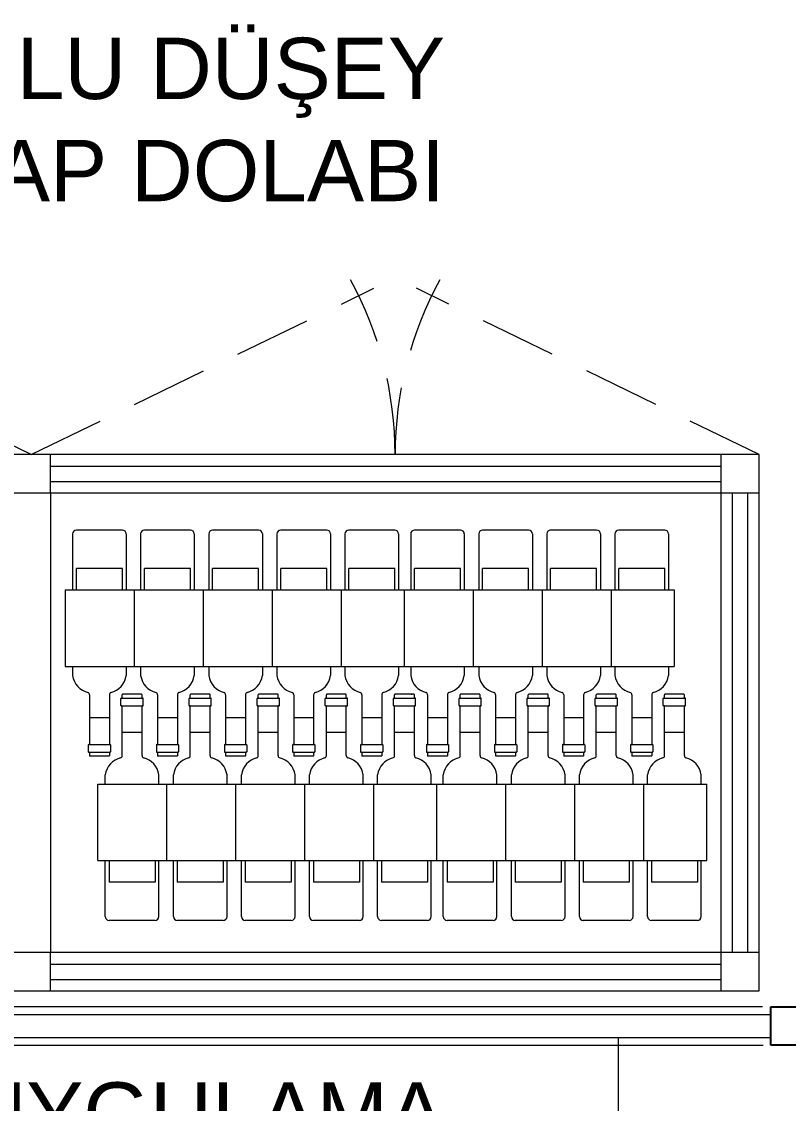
# Model space of a CAD drawing. Header units: millimetres. Extents: x 863 to 22635, y -482 to 12118.
# Drawn here: x 16198.7 to 16298.8, y 3172 to 3313.2 of the extents above; entities that cross this region are included whole.
import ezdxf

# ---------------------------------------------------------------- set-up
doc = ezdxf.new("R2010")
doc.units = ezdxf.units.MM
doc.linetypes.add('DASHED', pattern=[0.75, 0.5, -0.25])
doc.layers.add('ALUMINIUM_0G', color=145, linetype='Continuous')
for name, color, linetype, lineweight in [('İNCE', 252, 'Continuous', 15), ('tefris', 62, 'Continuous', 20), ('yazi', 150, 'Continuous', 18)]:
    doc.layers.add(name, color=color, linetype=linetype, lineweight=lineweight)
doc.styles.get("Standard").update_dxf_attribs({"font": 'arial.ttf'})

msp = doc.modelspace()

# ---------------------------------------------------------------- linework, layer by layer
at = {"color": 251, "linetype": 'Continuous', "lineweight": 9, "ltscale": 1.5}
for p, q in [((16202.5, 3251.72), (16202.5, 3191.72)), ((16205.4, 3246.37), (16205.4, 3239.08)), ((16211.9, 3246.87), (16205.9, 3246.87)), ((16212.4, 3246.37), (16212.4, 3239.08)), ((16214.28, 3246.37), (16214.28, 3239.08)), ((16220.78, 3246.87), (16214.78, 3246.87)), ((16221.28, 3246.37), (16221.28, 3239.08)), ((16223.17, 3246.37), (16223.17, 3239.08)), ((16229.67, 3246.87), (16223.67, 3246.87)), ((16230.17, 3246.37), (16230.17, 3239.08)), ((16232.06, 3246.37), (16232.06, 3239.08)), ((16238.56, 3246.87), (16232.56, 3246.87)), ((16239.06, 3246.37), (16239.06, 3239.08)), ((16240.94, 3246.37), (16240.94, 3239.08)), ((16247.44, 3246.87), (16241.44, 3246.87)), ((16247.94, 3246.37), (16247.94, 3239.08)), ((16249.52, 3246.37), (16249.52, 3239.08)), ((16256.02, 3246.87), (16250.02, 3246.87)), ((16256.52, 3246.37), (16256.52, 3239.08)), ((16258.41, 3246.37), (16258.41, 3239.08)), ((16264.91, 3246.87), (16258.91, 3246.87)), ((16265.41, 3246.37), (16265.41, 3239.08)), ((16267.29, 3246.37), (16267.29, 3239.08)), ((16273.79, 3246.87), (16267.79, 3246.87)), ((16274.29, 3246.37), (16274.29, 3239.08)), ((16276.18, 3246.37), (16276.18, 3239.08)), ((16282.68, 3246.87), (16276.68, 3246.87)), ((16283.18, 3246.37), (16283.18, 3239.08)), ((16211.9, 3241.87), (16205.9, 3241.87)), ((16205.9, 3239.08), (16205.9, 3241.87)), ((16211.9, 3239.08), (16211.9, 3241.87)), ((16220.78, 3241.87), (16214.78, 3241.87)), ((16214.78, 3239.08), (16214.78, 3241.87)), ((16220.78, 3239.08), (16220.78, 3241.87)), ((16229.67, 3241.87), (16223.67, 3241.87)), ((16223.67, 3239.08), (16223.67, 3241.87)), ((16229.67, 3239.08), (16229.67, 3241.87)), ((16238.56, 3241.87), (16232.56, 3241.87)), ((16232.56, 3239.08), (16232.56, 3241.87)), ((16238.56, 3239.08), (16238.56, 3241.87)), ((16247.44, 3241.87), (16241.44, 3241.87)), ((16241.44, 3239.08), (16241.44, 3241.87)), ((16247.44, 3239.08), (16247.44, 3241.87)), ((16256.02, 3241.87), (16250.02, 3241.87)), ((16250.02, 3239.08), (16250.02, 3241.87)), ((16256.02, 3239.08), (16256.02, 3241.87)), ((16264.91, 3241.87), (16258.91, 3241.87)), ((16258.91, 3239.08), (16258.91, 3241.87)), ((16264.91, 3239.08), (16264.91, 3241.87)), ((16273.79, 3241.87), (16267.79, 3241.87)), ((16267.79, 3239.08), (16267.79, 3241.87)), ((16273.79, 3239.08), (16273.79, 3241.87)), ((16282.68, 3241.87), (16276.68, 3241.87)), ((16276.68, 3239.08), (16276.68, 3241.87)), ((16282.68, 3239.08), (16282.68, 3241.87)), ((16204.44, 3239.08), (16204.44, 3229.08)), ((16204.44, 3239.08), (16283.91, 3239.08)), ((16213.44, 3239.08), (16213.44, 3229.08)), ((16222.44, 3239.08), (16222.44, 3229.08)), ((16231.44, 3239.08), (16231.44, 3229.08)), ((16240.44, 3239.08), (16240.44, 3229.08)), ((16248.68, 3239.08), (16248.68, 3229.08)), ((16257.68, 3239.08), (16257.68, 3229.08)), ((16266.68, 3239.08), (16266.68, 3229.08)), ((16275.68, 3239.08), (16275.68, 3229.08)), ((16283.91, 3239.08), (16283.91, 3229.08)), ((16204.44, 3229.08), (16283.91, 3229.08)), ((16205.4, 3229.08), (16205.4, 3227.87)), ((16212.4, 3229.08), (16212.4, 3227.87)), ((16214.28, 3229.08), (16214.28, 3227.87)), ((16221.28, 3229.08), (16221.28, 3227.87)), ((16223.17, 3229.08), (16223.17, 3227.87)), ((16230.17, 3229.08), (16230.17, 3227.87)), ((16232.06, 3229.08), (16232.06, 3227.87)), ((16239.06, 3229.08), (16239.06, 3227.87)), ((16240.94, 3229.08), (16240.94, 3227.87)), ((16247.94, 3229.08), (16247.94, 3227.87)), ((16249.52, 3229.08), (16249.52, 3227.87)), ((16256.52, 3229.08), (16256.52, 3227.87)), ((16258.41, 3229.08), (16258.41, 3227.87)), ((16265.41, 3229.08), (16265.41, 3227.87)), ((16267.29, 3229.08), (16267.29, 3227.87)), ((16274.29, 3229.08), (16274.29, 3227.87)), ((16276.18, 3229.08), (16276.18, 3227.87)), ((16283.18, 3229.08), (16283.18, 3227.87)), ((16207.6, 3225.37), (16207.6, 3218.92)), ((16210.2, 3225.37), (16210.2, 3218.92)), ((16211.71, 3223.98), (16211.71, 3224.88)), ((16211.81, 3224.93), (16211.76, 3224.93)), ((16211.76, 3224.93), (16214.56, 3224.93)), ((16211.86, 3224.98), (16211.86, 3225.38)), ((16214.41, 3225.43), (16211.91, 3225.43)), ((16214.46, 3224.98), (16214.46, 3225.38)), ((16214.56, 3224.93), (16214.51, 3224.93)), ((16214.61, 3223.98), (16214.61, 3224.88)), ((16216.48, 3225.37), (16216.48, 3218.92)), ((16219.08, 3225.37), (16219.08, 3218.92)), ((16220.6, 3223.98), (16220.6, 3224.88)), ((16220.7, 3224.93), (16220.65, 3224.93)), ((16220.65, 3224.93), (16223.45, 3224.93)), ((16220.75, 3224.98), (16220.75, 3225.38)), ((16223.3, 3225.43), (16220.8, 3225.43)), ((16223.35, 3224.98), (16223.35, 3225.38)), ((16223.45, 3224.93), (16223.4, 3224.93)), ((16223.5, 3223.98), (16223.5, 3224.88)), ((16225.37, 3225.37), (16225.37, 3218.92)), ((16227.97, 3225.37), (16227.97, 3218.92)), ((16229.48, 3223.98), (16229.48, 3224.88)), ((16229.58, 3224.93), (16229.53, 3224.93)), ((16229.53, 3224.93), (16232.33, 3224.93)), ((16229.63, 3224.98), (16229.63, 3225.38)), ((16232.18, 3225.43), (16229.68, 3225.43)), ((16232.23, 3224.98), (16232.23, 3225.38)), ((16232.33, 3224.93), (16232.28, 3224.93)), ((16232.38, 3223.98), (16232.38, 3224.88)), ((16234.26, 3225.37), (16234.26, 3218.92)), ((16236.86, 3225.37), (16236.86, 3218.92)), ((16238.37, 3223.98), (16238.37, 3224.88)), ((16238.47, 3224.93), (16238.42, 3224.93)), ((16238.42, 3224.93), (16241.22, 3224.93)), ((16238.52, 3224.98), (16238.52, 3225.38)), ((16241.07, 3225.43), (16238.57, 3225.43)), ((16241.12, 3224.98), (16241.12, 3225.38)), ((16241.22, 3224.93), (16241.17, 3224.93)), ((16241.27, 3223.98), (16241.27, 3224.88)), ((16243.14, 3225.37), (16243.14, 3218.92)), ((16245.74, 3225.37), (16245.74, 3218.92)), ((16247.26, 3223.98), (16247.26, 3224.88)), ((16247.36, 3224.93), (16247.31, 3224.93)), ((16247.31, 3224.93), (16250.11, 3224.93)), ((16247.41, 3224.98), (16247.41, 3225.38)), ((16249.96, 3225.43), (16247.46, 3225.43)), ((16250.01, 3224.98), (16250.01, 3225.38)), ((16250.11, 3224.93), (16250.06, 3224.93)), ((16250.16, 3223.98), (16250.16, 3224.88)), ((16251.72, 3225.37), (16251.72, 3218.92)), ((16254.32, 3225.37), (16254.32, 3218.92)), ((16255.83, 3223.98), (16255.83, 3224.88)), ((16255.93, 3224.93), (16255.88, 3224.93)), ((16255.88, 3224.93), (16258.68, 3224.93)), ((16255.98, 3224.98), (16255.98, 3225.38)), ((16258.53, 3225.43), (16256.03, 3225.43)), ((16258.58, 3224.98), (16258.58, 3225.38)), ((16258.68, 3224.93), (16258.63, 3224.93)), ((16258.73, 3223.98), (16258.73, 3224.88)), ((16260.61, 3225.37), (16260.61, 3218.92)), ((16263.21, 3225.37), (16263.21, 3218.92)), ((16264.72, 3223.98), (16264.72, 3224.88)), ((16264.82, 3224.93), (16264.77, 3224.93)), ((16264.77, 3224.93), (16267.57, 3224.93)), ((16264.87, 3224.98), (16264.87, 3225.38)), ((16267.42, 3225.43), (16264.92, 3225.43)), ((16267.47, 3224.98), (16267.47, 3225.38)), ((16267.57, 3224.93), (16267.52, 3224.93)), ((16267.62, 3223.98), (16267.62, 3224.88)), ((16269.49, 3225.37), (16269.49, 3218.92)), ((16272.09, 3225.37), (16272.09, 3218.92)), ((16273.6, 3223.98), (16273.6, 3224.88)), ((16273.7, 3224.93), (16273.65, 3224.93)), ((16273.65, 3224.93), (16276.45, 3224.93)), ((16273.75, 3224.98), (16273.75, 3225.38)), ((16276.3, 3225.43), (16273.8, 3225.43)), ((16276.35, 3224.98), (16276.35, 3225.38)), ((16276.45, 3224.93), (16276.4, 3224.93)), ((16276.5, 3223.98), (16276.5, 3224.88)), ((16278.38, 3225.37), (16278.38, 3218.92)), ((16280.98, 3225.37), (16280.98, 3218.92)), ((16282.49, 3223.98), (16282.49, 3224.88)), ((16282.59, 3224.93), (16282.54, 3224.93)), ((16282.54, 3224.93), (16285.34, 3224.93)), ((16282.64, 3224.98), (16282.64, 3225.38)), ((16285.19, 3225.43), (16282.69, 3225.43)), ((16285.24, 3224.98), (16285.24, 3225.38)), ((16285.34, 3224.93), (16285.29, 3224.93)), ((16285.39, 3223.98), (16285.39, 3224.88)), ((16211.81, 3223.93), (16211.76, 3223.93)), ((16211.76, 3223.93), (16214.51, 3223.93)), ((16211.86, 3217.43), (16211.86, 3223.88)), ((16214.46, 3217.43), (16214.46, 3223.88)), ((16214.56, 3223.93), (16214.51, 3223.93)), ((16220.7, 3223.93), (16220.65, 3223.93)), ((16220.65, 3223.93), (16223.4, 3223.93)), ((16220.75, 3217.43), (16220.75, 3223.88)), ((16223.35, 3217.43), (16223.35, 3223.88)), ((16223.45, 3223.93), (16223.4, 3223.93)), ((16229.58, 3223.93), (16229.53, 3223.93)), ((16229.53, 3223.93), (16232.28, 3223.93)), ((16229.63, 3217.43), (16229.63, 3223.88)), ((16232.23, 3217.43), (16232.23, 3223.88)), ((16232.33, 3223.93), (16232.28, 3223.93)), ((16238.47, 3223.93), (16238.42, 3223.93)), ((16238.42, 3223.93), (16241.17, 3223.93)), ((16238.52, 3217.43), (16238.52, 3223.88)), ((16241.12, 3217.43), (16241.12, 3223.88)), ((16241.22, 3223.93), (16241.17, 3223.93)), ((16247.36, 3223.93), (16247.31, 3223.93)), ((16247.31, 3223.93), (16250.06, 3223.93)), ((16247.41, 3217.43), (16247.41, 3223.88)), ((16250.01, 3217.43), (16250.01, 3223.88)), ((16250.11, 3223.93), (16250.06, 3223.93)), ((16255.93, 3223.93), (16255.88, 3223.93)), ((16255.88, 3223.93), (16258.63, 3223.93)), ((16255.98, 3217.43), (16255.98, 3223.88)), ((16258.58, 3217.43), (16258.58, 3223.88)), ((16258.68, 3223.93), (16258.63, 3223.93)), ((16264.82, 3223.93), (16264.77, 3223.93)), ((16264.77, 3223.93), (16267.52, 3223.93)), ((16264.87, 3217.43), (16264.87, 3223.88)), ((16267.47, 3217.43), (16267.47, 3223.88)), ((16267.57, 3223.93), (16267.52, 3223.93)), ((16273.7, 3223.93), (16273.65, 3223.93)), ((16273.65, 3223.93), (16276.4, 3223.93)), ((16273.75, 3217.43), (16273.75, 3223.88)), ((16276.35, 3217.43), (16276.35, 3223.88)), ((16276.45, 3223.93), (16276.4, 3223.93)), ((16282.59, 3223.93), (16282.54, 3223.93)), ((16282.54, 3223.93), (16285.29, 3223.93)), ((16282.64, 3217.43), (16282.64, 3223.88)), ((16285.24, 3217.43), (16285.24, 3223.88)), ((16285.34, 3223.93), (16285.29, 3223.93)), ((16210.2, 3222.37), (16207.6, 3222.37)), ((16219.08, 3222.37), (16216.48, 3222.37)), ((16227.97, 3222.37), (16225.37, 3222.37)), ((16236.86, 3222.37), (16234.26, 3222.37)), ((16245.74, 3222.37), (16243.14, 3222.37)), ((16254.32, 3222.37), (16251.72, 3222.37)), ((16263.21, 3222.37), (16260.61, 3222.37)), ((16272.09, 3222.37), (16269.49, 3222.37)), ((16280.98, 3222.37), (16278.38, 3222.37)), ((16214.46, 3220.43), (16211.86, 3220.43)), ((16223.35, 3220.43), (16220.75, 3220.43)), ((16232.23, 3220.43), (16229.63, 3220.43)), ((16241.12, 3220.43), (16238.52, 3220.43)), ((16250.01, 3220.43), (16247.41, 3220.43)), ((16258.58, 3220.43), (16255.98, 3220.43)), ((16267.47, 3220.43), (16264.87, 3220.43)), ((16276.35, 3220.43), (16273.75, 3220.43)), ((16285.24, 3220.43), (16282.64, 3220.43)), ((16207.45, 3218.82), (16207.45, 3217.92)), ((16207.55, 3218.87), (16207.5, 3218.87)), ((16207.5, 3218.87), (16210.25, 3218.87)), ((16210.3, 3218.87), (16210.25, 3218.87)), ((16210.35, 3218.82), (16210.35, 3217.92)), ((16216.33, 3218.82), (16216.33, 3217.92)), ((16216.43, 3218.87), (16216.38, 3218.87)), ((16216.38, 3218.87), (16219.13, 3218.87)), ((16219.18, 3218.87), (16219.13, 3218.87)), ((16219.23, 3218.82), (16219.23, 3217.92)), ((16225.22, 3218.82), (16225.22, 3217.92)), ((16225.32, 3218.87), (16225.27, 3218.87)), ((16225.27, 3218.87), (16228.02, 3218.87)), ((16228.07, 3218.87), (16228.02, 3218.87)), ((16228.12, 3218.82), (16228.12, 3217.92)), ((16234.11, 3218.82), (16234.11, 3217.92)), ((16234.21, 3218.87), (16234.16, 3218.87)), ((16234.16, 3218.87), (16236.91, 3218.87)), ((16236.96, 3218.87), (16236.91, 3218.87)), ((16237.01, 3218.82), (16237.01, 3217.92)), ((16242.99, 3218.82), (16242.99, 3217.92)), ((16243.09, 3218.87), (16243.04, 3218.87)), ((16243.04, 3218.87), (16245.79, 3218.87)), ((16245.84, 3218.87), (16245.79, 3218.87)), ((16245.89, 3218.82), (16245.89, 3217.92)), ((16251.57, 3218.82), (16251.57, 3217.92)), ((16251.67, 3218.87), (16251.62, 3218.87)), ((16251.62, 3218.87), (16254.37, 3218.87)), ((16254.42, 3218.87), (16254.37, 3218.87)), ((16254.47, 3218.82), (16254.47, 3217.92)), ((16260.46, 3218.82), (16260.46, 3217.92)), ((16260.56, 3218.87), (16260.51, 3218.87)), ((16260.51, 3218.87), (16263.26, 3218.87)), ((16263.31, 3218.87), (16263.26, 3218.87)), ((16263.36, 3218.82), (16263.36, 3217.92)), ((16269.34, 3218.82), (16269.34, 3217.92)), ((16269.44, 3218.87), (16269.39, 3218.87)), ((16269.39, 3218.87), (16272.14, 3218.87)), ((16272.19, 3218.87), (16272.14, 3218.87)), ((16272.24, 3218.82), (16272.24, 3217.92)), ((16278.23, 3218.82), (16278.23, 3217.92)), ((16278.33, 3218.87), (16278.28, 3218.87)), ((16278.28, 3218.87), (16281.03, 3218.87)), ((16281.08, 3218.87), (16281.03, 3218.87)), ((16281.13, 3218.82), (16281.13, 3217.92)), ((16207.55, 3217.87), (16207.5, 3217.87)), ((16207.5, 3217.87), (16210.3, 3217.87)), ((16207.6, 3217.82), (16207.6, 3217.42)), ((16210.15, 3217.37), (16207.65, 3217.37)), ((16210.2, 3217.82), (16210.2, 3217.42)), ((16210.3, 3217.87), (16210.25, 3217.87)), ((16216.43, 3217.87), (16216.38, 3217.87)), ((16216.38, 3217.87), (16219.18, 3217.87)), ((16216.48, 3217.82), (16216.48, 3217.42)), ((16219.03, 3217.37), (16216.53, 3217.37)), ((16219.08, 3217.82), (16219.08, 3217.42)), ((16219.18, 3217.87), (16219.13, 3217.87)), ((16225.32, 3217.87), (16225.27, 3217.87)), ((16225.27, 3217.87), (16228.07, 3217.87)), ((16225.37, 3217.82), (16225.37, 3217.42)), ((16227.92, 3217.37), (16225.42, 3217.37)), ((16227.97, 3217.82), (16227.97, 3217.42)), ((16228.07, 3217.87), (16228.02, 3217.87)), ((16234.21, 3217.87), (16234.16, 3217.87)), ((16234.16, 3217.87), (16236.96, 3217.87)), ((16234.26, 3217.82), (16234.26, 3217.42)), ((16236.81, 3217.37), (16234.31, 3217.37)), ((16236.86, 3217.82), (16236.86, 3217.42)), ((16236.96, 3217.87), (16236.91, 3217.87)), ((16243.09, 3217.87), (16243.04, 3217.87)), ((16243.04, 3217.87), (16245.84, 3217.87)), ((16243.14, 3217.82), (16243.14, 3217.42)), ((16245.69, 3217.37), (16243.19, 3217.37)), ((16245.74, 3217.82), (16245.74, 3217.42)), ((16245.84, 3217.87), (16245.79, 3217.87)), ((16251.67, 3217.87), (16251.62, 3217.87)), ((16251.62, 3217.87), (16254.42, 3217.87)), ((16251.72, 3217.82), (16251.72, 3217.42)), ((16254.27, 3217.37), (16251.77, 3217.37)), ((16254.32, 3217.82), (16254.32, 3217.42)), ((16254.42, 3217.87), (16254.37, 3217.87)), ((16260.56, 3217.87), (16260.51, 3217.87)), ((16260.51, 3217.87), (16263.31, 3217.87)), ((16260.61, 3217.82), (16260.61, 3217.42)), ((16263.16, 3217.37), (16260.66, 3217.37)), ((16263.21, 3217.82), (16263.21, 3217.42)), ((16263.31, 3217.87), (16263.26, 3217.87)), ((16269.44, 3217.87), (16269.39, 3217.87)), ((16269.39, 3217.87), (16272.19, 3217.87)), ((16269.49, 3217.82), (16269.49, 3217.42)), ((16272.04, 3217.37), (16269.54, 3217.37)), ((16272.09, 3217.82), (16272.09, 3217.42)), ((16272.19, 3217.87), (16272.14, 3217.87)), ((16278.33, 3217.87), (16278.28, 3217.87)), ((16278.28, 3217.87), (16281.08, 3217.87)), ((16278.38, 3217.82), (16278.38, 3217.42)), ((16280.93, 3217.37), (16278.43, 3217.37)), ((16280.98, 3217.82), (16280.98, 3217.42)), ((16281.08, 3217.87), (16281.03, 3217.87)), ((16209.66, 3213.72), (16209.66, 3214.93)), ((16216.66, 3213.72), (16216.66, 3214.93)), ((16218.55, 3213.72), (16218.55, 3214.93)), ((16225.55, 3213.72), (16225.55, 3214.93)), ((16227.43, 3213.72), (16227.43, 3214.93)), ((16234.43, 3213.72), (16234.43, 3214.93)), ((16236.32, 3213.72), (16236.32, 3214.93)), ((16243.32, 3213.72), (16243.32, 3214.93)), ((16245.21, 3213.72), (16245.21, 3214.93)), ((16252.21, 3213.72), (16252.21, 3214.93)), ((16253.78, 3213.72), (16253.78, 3214.93)), ((16260.78, 3213.72), (16260.78, 3214.93)), ((16262.67, 3213.72), (16262.67, 3214.93)), ((16269.67, 3213.72), (16269.67, 3214.93)), ((16271.55, 3213.72), (16271.55, 3214.93)), ((16278.55, 3213.72), (16278.55, 3214.93)), ((16280.44, 3213.72), (16280.44, 3214.93)), ((16287.44, 3213.72), (16287.44, 3214.93)), ((16208.7, 3203.72), (16208.7, 3213.72)), ((16208.7, 3213.72), (16288.17, 3213.72)), ((16217.7, 3203.72), (16217.7, 3213.72)), ((16226.7, 3203.72), (16226.7, 3213.72)), ((16235.7, 3203.72), (16235.7, 3213.72)), ((16244.7, 3203.72), (16244.7, 3213.72)), ((16252.94, 3203.72), (16252.94, 3213.72)), ((16261.94, 3203.72), (16261.94, 3213.72)), ((16270.94, 3203.72), (16270.94, 3213.72)), ((16279.94, 3203.72), (16279.94, 3213.72)), ((16288.17, 3203.72), (16288.17, 3213.72)), ((16208.7, 3203.72), (16288.17, 3203.72)), ((16209.66, 3196.43), (16209.66, 3203.72)), ((16210.16, 3203.72), (16210.16, 3200.93)), ((16216.16, 3203.72), (16216.16, 3200.93)), ((16216.66, 3196.43), (16216.66, 3203.72)), ((16218.55, 3196.43), (16218.55, 3203.72)), ((16219.05, 3203.72), (16219.05, 3200.93)), ((16225.05, 3203.72), (16225.05, 3200.93)), ((16225.55, 3196.43), (16225.55, 3203.72)), ((16227.43, 3196.43), (16227.43, 3203.72)), ((16227.93, 3203.72), (16227.93, 3200.93)), ((16233.93, 3203.72), (16233.93, 3200.93)), ((16234.43, 3196.43), (16234.43, 3203.72)), ((16236.32, 3196.43), (16236.32, 3203.72)), ((16236.82, 3203.72), (16236.82, 3200.93)), ((16242.82, 3203.72), (16242.82, 3200.93)), ((16243.32, 3196.43), (16243.32, 3203.72)), ((16245.21, 3196.43), (16245.21, 3203.72)), ((16245.71, 3203.72), (16245.71, 3200.93)), ((16251.71, 3203.72), (16251.71, 3200.93)), ((16252.21, 3196.43), (16252.21, 3203.72)), ((16253.78, 3196.43), (16253.78, 3203.72)), ((16254.28, 3203.72), (16254.28, 3200.93)), ((16260.28, 3203.72), (16260.28, 3200.93)), ((16260.78, 3196.43), (16260.78, 3203.72)), ((16262.67, 3196.43), (16262.67, 3203.72)), ((16263.17, 3203.72), (16263.17, 3200.93)), ((16269.17, 3203.72), (16269.17, 3200.93)), ((16269.67, 3196.43), (16269.67, 3203.72)), ((16271.55, 3196.43), (16271.55, 3203.72)), ((16272.05, 3203.72), (16272.05, 3200.93)), ((16278.05, 3203.72), (16278.05, 3200.93)), ((16278.55, 3196.43), (16278.55, 3203.72)), ((16280.44, 3196.43), (16280.44, 3203.72)), ((16280.94, 3203.72), (16280.94, 3200.93)), ((16286.94, 3203.72), (16286.94, 3200.93)), ((16287.44, 3196.43), (16287.44, 3203.72)), ((16216.16, 3200.93), (16210.16, 3200.93)), ((16225.05, 3200.93), (16219.05, 3200.93)), ((16233.93, 3200.93), (16227.93, 3200.93)), ((16242.82, 3200.93), (16236.82, 3200.93)), ((16251.71, 3200.93), (16245.71, 3200.93)), ((16260.28, 3200.93), (16254.28, 3200.93)), ((16269.17, 3200.93), (16263.17, 3200.93)), ((16278.05, 3200.93), (16272.05, 3200.93)), ((16286.94, 3200.93), (16280.94, 3200.93)), ((16216.16, 3195.93), (16210.16, 3195.93)), ((16225.05, 3195.93), (16219.05, 3195.93)), ((16233.93, 3195.93), (16227.93, 3195.93)), ((16242.82, 3195.93), (16236.82, 3195.93)), ((16251.71, 3195.93), (16245.71, 3195.93)), ((16260.28, 3195.93), (16254.28, 3195.93)), ((16269.17, 3195.93), (16263.17, 3195.93)), ((16278.05, 3195.93), (16272.05, 3195.93)), ((16286.94, 3195.93), (16280.94, 3195.93))]:
    msp.add_line(p, q, dxfattribs=at)
for points in [[(16295, 3256.72), (16105, 3256.72), (16105, 3186.72), (16295, 3186.72)], [(16110, 3251.72), (16289.99, 3251.72), (16289.99, 3191.72), (16110, 3191.72)]]:
    msp.add_lwpolyline(points, close=True, dxfattribs=at)
at = {"color": 251, "linetype": 'Continuous', "lineweight": 20, "ltscale": 10}
for points in [[(16295.44, 3184.66), (16103.69, 3184.66)], [(16103.62, 3179.66), (16295.51, 3179.66)]]:
    msp.add_lwpolyline(points, dxfattribs=at)
at = {"color": 251, "linetype": 'Continuous', "lineweight": 9, "ltscale": 1.5}
for centre, radius, start, end in [((16205.9, 3246.37), 0.5, 90, 180), ((16211.9, 3246.37), 0.5, 0, 90), ((16214.78, 3246.37), 0.5, 90, 180), ((16220.78, 3246.37), 0.5, 0, 90), ((16223.67, 3246.37), 0.5, 90, 180), ((16229.67, 3246.37), 0.5, 0, 90), ((16232.56, 3246.37), 0.5, 90, 180), ((16238.56, 3246.37), 0.5, 0, 90), ((16241.44, 3246.37), 0.5, 90, 180), ((16247.44, 3246.37), 0.5, 0, 90), ((16250.02, 3246.37), 0.5, 90, 180), ((16256.02, 3246.37), 0.5, 0, 90), ((16258.91, 3246.37), 0.5, 90, 180), ((16264.91, 3246.37), 0.5, 0, 90), ((16267.79, 3246.37), 0.5, 90, 180), ((16273.79, 3246.37), 0.5, 0, 90), ((16276.68, 3246.37), 0.5, 90, 180), ((16282.68, 3246.37), 0.5, 0, 90), ((16208.03, 3228.27), 2.66, 188.5947, 256.5282), ((16209.77, 3228.27), 2.66, 283.4718, 351.4053), ((16216.91, 3228.27), 2.66, 188.5947, 256.5282), ((16218.65, 3228.27), 2.66, 283.4718, 351.4053), ((16225.8, 3228.27), 2.66, 188.5947, 256.5282), ((16227.54, 3228.27), 2.66, 283.4718, 351.4053), ((16234.69, 3228.27), 2.66, 188.5947, 256.5282), ((16236.43, 3228.27), 2.66, 283.4718, 351.4053), ((16243.57, 3228.27), 2.66, 188.5947, 256.5282), ((16245.32, 3228.27), 2.66, 283.4718, 351.4053), ((16252.15, 3228.27), 2.66, 188.5947, 256.5282), ((16253.89, 3228.27), 2.66, 283.4718, 351.4053), ((16261.03, 3228.27), 2.66, 188.5947, 256.5282), ((16262.78, 3228.27), 2.66, 283.4718, 351.4053), ((16269.92, 3228.27), 2.66, 188.5947, 256.5282), ((16271.66, 3228.27), 2.66, 283.4718, 351.4053), ((16278.81, 3228.27), 2.66, 188.5947, 256.5282), ((16280.55, 3228.27), 2.66, 283.4718, 351.4053), ((16207.25, 3225.37), 0.35, 0, 62.8288), ((16210.55, 3225.37), 0.35, 117.1712, 180), ((16211.76, 3224.88), 0.05, 90, 180), ((16211.81, 3224.98), 0.05, 270, 0), ((16211.91, 3225.38), 0.05, 90, 180), ((16214.41, 3225.38), 0.05, 0, 90), ((16214.51, 3224.98), 0.05, 180, 270), ((16214.56, 3224.88), 0.05, 0, 90), ((16216.13, 3225.37), 0.35, 0, 62.8288), ((16219.43, 3225.37), 0.35, 117.1712, 180), ((16220.65, 3224.88), 0.05, 90, 180), ((16220.7, 3224.98), 0.05, 270, 0), ((16220.8, 3225.38), 0.05, 90, 180), ((16223.3, 3225.38), 0.05, 0, 90), ((16223.4, 3224.98), 0.05, 180, 270), ((16223.45, 3224.88), 0.05, 0, 90), ((16225.02, 3225.37), 0.35, 0, 62.8288), ((16228.32, 3225.37), 0.35, 117.1712, 180), ((16229.53, 3224.88), 0.05, 90, 180), ((16229.58, 3224.98), 0.05, 270, 0), ((16229.68, 3225.38), 0.05, 90, 180), ((16232.18, 3225.38), 0.05, 0, 90), ((16232.28, 3224.98), 0.05, 180, 270), ((16232.33, 3224.88), 0.05, 0, 90), ((16233.91, 3225.37), 0.35, 0, 62.8288), ((16237.21, 3225.37), 0.35, 117.1712, 180), ((16238.42, 3224.88), 0.05, 90, 180), ((16238.47, 3224.98), 0.05, 270, 0), ((16238.57, 3225.38), 0.05, 90, 180), ((16241.07, 3225.38), 0.05, 0, 90), ((16241.17, 3224.98), 0.05, 180, 270), ((16241.22, 3224.88), 0.05, 0, 90), ((16242.79, 3225.37), 0.35, 0, 62.8288), ((16246.09, 3225.37), 0.35, 117.1712, 180), ((16247.31, 3224.88), 0.05, 90, 180), ((16247.36, 3224.98), 0.05, 270, 0), ((16247.46, 3225.38), 0.05, 90, 180), ((16249.64, 3225.38), 0.05, 0, 90), ((16249.96, 3225.38), 0.05, 0, 90), ((16250.06, 3224.98), 0.05, 180, 270), ((16250.11, 3224.88), 0.05, 0, 90), ((16251.37, 3225.37), 0.35, 0, 62.8288), ((16254.67, 3225.37), 0.35, 117.1712, 180), ((16255.88, 3224.88), 0.05, 90, 180), ((16255.93, 3224.98), 0.05, 270, 0), ((16256.03, 3225.38), 0.05, 90, 180), ((16258.53, 3225.38), 0.05, 0, 90), ((16258.63, 3224.98), 0.05, 180, 270), ((16258.68, 3224.88), 0.05, 0, 90), ((16260.26, 3225.37), 0.35, 0, 62.8288), ((16263.56, 3225.37), 0.35, 117.1712, 180), ((16264.77, 3224.88), 0.05, 90, 180), ((16264.82, 3224.98), 0.05, 270, 0), ((16264.92, 3225.38), 0.05, 90, 180), ((16267.42, 3225.38), 0.05, 0, 90), ((16267.52, 3224.98), 0.05, 180, 270), ((16267.57, 3224.88), 0.05, 0, 90), ((16269.14, 3225.37), 0.35, 0, 62.8288), ((16272.44, 3225.37), 0.35, 117.1712, 180), ((16273.65, 3224.88), 0.05, 90, 180), ((16273.7, 3224.98), 0.05, 270, 0), ((16273.8, 3225.38), 0.05, 90, 180), ((16276.3, 3225.38), 0.05, 0, 90), ((16276.4, 3224.98), 0.05, 180, 270), ((16276.45, 3224.88), 0.05, 0, 90), ((16278.03, 3225.37), 0.35, 0, 62.8288), ((16281.33, 3225.37), 0.35, 117.1712, 180), ((16282.54, 3224.88), 0.05, 90, 180), ((16282.59, 3224.98), 0.05, 270, 0), ((16282.69, 3225.38), 0.05, 90, 180), ((16285.19, 3225.38), 0.05, 0, 90), ((16285.29, 3224.98), 0.05, 180, 270), ((16285.34, 3224.88), 0.05, 0, 90), ((16211.76, 3223.98), 0.05, 180, 270), ((16211.81, 3223.88), 0.05, 0, 90), ((16214.51, 3223.88), 0.05, 90, 180), ((16214.56, 3223.98), 0.05, 270, 0), ((16220.65, 3223.98), 0.05, 180, 270), ((16220.7, 3223.88), 0.05, 0, 90), ((16223.4, 3223.88), 0.05, 90, 180), ((16223.45, 3223.98), 0.05, 270, 0), ((16229.53, 3223.98), 0.05, 180, 270), ((16229.58, 3223.88), 0.05, 0, 90), ((16232.28, 3223.88), 0.05, 90, 180), ((16232.33, 3223.98), 0.05, 270, 0), ((16238.42, 3223.98), 0.05, 180, 270), ((16238.47, 3223.88), 0.05, 0, 90), ((16241.17, 3223.88), 0.05, 90, 180), ((16241.22, 3223.98), 0.05, 270, 0), ((16247.31, 3223.98), 0.05, 180, 270), ((16247.36, 3223.88), 0.05, 0, 90), ((16250.06, 3223.88), 0.05, 90, 180), ((16250.11, 3223.98), 0.05, 270, 0), ((16255.88, 3223.98), 0.05, 180, 270), ((16255.93, 3223.88), 0.05, 0, 90), ((16258.63, 3223.88), 0.05, 90, 180), ((16258.68, 3223.98), 0.05, 270, 0), ((16264.77, 3223.98), 0.05, 180, 270), ((16264.82, 3223.88), 0.05, 0, 90), ((16267.52, 3223.88), 0.05, 90, 180), ((16267.57, 3223.98), 0.05, 270, 0), ((16273.65, 3223.98), 0.05, 180, 270), ((16273.7, 3223.88), 0.05, 0, 90), ((16276.4, 3223.88), 0.05, 90, 180), ((16276.45, 3223.98), 0.05, 270, 0), ((16282.54, 3223.98), 0.05, 180, 270), ((16282.59, 3223.88), 0.05, 0, 90), ((16285.29, 3223.88), 0.05, 90, 180), ((16285.34, 3223.98), 0.05, 270, 0), ((16207.5, 3218.82), 0.05, 90, 180), ((16207.55, 3218.92), 0.05, 270, 0), ((16210.25, 3218.92), 0.05, 180, 270), ((16210.3, 3218.82), 0.05, 0, 90), ((16216.38, 3218.82), 0.05, 90, 180), ((16216.43, 3218.92), 0.05, 270, 0), ((16219.13, 3218.92), 0.05, 180, 270), ((16219.18, 3218.82), 0.05, 0, 90), ((16225.27, 3218.82), 0.05, 90, 180), ((16225.32, 3218.92), 0.05, 270, 0), ((16228.02, 3218.92), 0.05, 180, 270), ((16228.07, 3218.82), 0.05, 0, 90), ((16234.16, 3218.82), 0.05, 90, 180), ((16234.21, 3218.92), 0.05, 270, 0), ((16236.91, 3218.92), 0.05, 180, 270), ((16236.96, 3218.82), 0.05, 0, 90), ((16243.04, 3218.82), 0.05, 90, 180), ((16243.09, 3218.92), 0.05, 270, 0), ((16245.79, 3218.92), 0.05, 180, 270), ((16245.84, 3218.82), 0.05, 0, 90), ((16251.62, 3218.82), 0.05, 90, 180), ((16251.67, 3218.92), 0.05, 270, 0), ((16254.37, 3218.92), 0.05, 180, 270), ((16254.42, 3218.82), 0.05, 0, 90), ((16260.51, 3218.82), 0.05, 90, 180), ((16260.56, 3218.92), 0.05, 270, 0), ((16263.26, 3218.92), 0.05, 180, 270), ((16263.31, 3218.82), 0.05, 0, 90), ((16269.39, 3218.82), 0.05, 90, 180), ((16269.44, 3218.92), 0.05, 270, 0), ((16272.14, 3218.92), 0.05, 180, 270), ((16272.19, 3218.82), 0.05, 0, 90), ((16278.28, 3218.82), 0.05, 90, 180), ((16278.33, 3218.92), 0.05, 270, 0), ((16281.03, 3218.92), 0.05, 180, 270), ((16281.08, 3218.82), 0.05, 0, 90), ((16207.5, 3217.92), 0.05, 180, 270), ((16207.55, 3217.82), 0.05, 0, 90), ((16207.65, 3217.42), 0.05, 180, 270), ((16210.15, 3217.42), 0.05, 270, 0), ((16210.25, 3217.82), 0.05, 90, 180), ((16210.3, 3217.92), 0.05, 270, 0), ((16211.51, 3217.43), 0.35, 297.1712, 0), ((16214.81, 3217.43), 0.35, 180, 242.8288), ((16216.38, 3217.92), 0.05, 180, 270), ((16216.43, 3217.82), 0.05, 0, 90), ((16216.53, 3217.42), 0.05, 180, 270), ((16219.03, 3217.42), 0.05, 270, 0), ((16219.13, 3217.82), 0.05, 90, 180), ((16219.18, 3217.92), 0.05, 270, 0), ((16220.4, 3217.43), 0.35, 297.1712, 0), ((16223.7, 3217.43), 0.35, 180, 242.8288), ((16225.27, 3217.92), 0.05, 180, 270), ((16225.32, 3217.82), 0.05, 0, 90), ((16225.42, 3217.42), 0.05, 180, 270), ((16227.92, 3217.42), 0.05, 270, 0), ((16228.02, 3217.82), 0.05, 90, 180), ((16228.07, 3217.92), 0.05, 270, 0), ((16229.28, 3217.43), 0.35, 297.1712, 0), ((16232.58, 3217.43), 0.35, 180, 242.8288), ((16234.16, 3217.92), 0.05, 180, 270), ((16234.21, 3217.82), 0.05, 0, 90), ((16234.31, 3217.42), 0.05, 180, 270), ((16236.81, 3217.42), 0.05, 270, 0), ((16236.91, 3217.82), 0.05, 90, 180), ((16236.96, 3217.92), 0.05, 270, 0), ((16238.17, 3217.43), 0.35, 297.1712, 0), ((16241.47, 3217.43), 0.35, 180, 242.8288), ((16243.04, 3217.92), 0.05, 180, 270), ((16243.09, 3217.82), 0.05, 0, 90), ((16243.19, 3217.42), 0.05, 180, 270), ((16245.69, 3217.42), 0.05, 270, 0), ((16245.79, 3217.82), 0.05, 90, 180), ((16245.84, 3217.92), 0.05, 270, 0), ((16247.06, 3217.43), 0.35, 297.1712, 0), ((16250.36, 3217.43), 0.35, 180, 242.8288), ((16251.62, 3217.92), 0.05, 180, 270), ((16251.67, 3217.82), 0.05, 0, 90), ((16251.77, 3217.42), 0.05, 180, 270), ((16254.27, 3217.42), 0.05, 270, 0), ((16254.37, 3217.82), 0.05, 90, 180), ((16254.42, 3217.92), 0.05, 270, 0), ((16255.63, 3217.43), 0.35, 297.1712, 0), ((16258.93, 3217.43), 0.35, 180, 242.8288), ((16260.51, 3217.92), 0.05, 180, 270), ((16260.56, 3217.82), 0.05, 0, 90), ((16260.66, 3217.42), 0.05, 180, 270), ((16263.16, 3217.42), 0.05, 270, 0), ((16263.26, 3217.82), 0.05, 90, 180), ((16263.31, 3217.92), 0.05, 270, 0), ((16264.52, 3217.43), 0.35, 297.1712, 0), ((16267.82, 3217.43), 0.35, 180, 242.8288), ((16269.39, 3217.92), 0.05, 180, 270), ((16269.44, 3217.82), 0.05, 0, 90), ((16269.54, 3217.42), 0.05, 180, 270), ((16272.04, 3217.42), 0.05, 270, 0), ((16272.14, 3217.82), 0.05, 90, 180), ((16272.19, 3217.92), 0.05, 270, 0), ((16273.4, 3217.43), 0.35, 297.1712, 0), ((16276.7, 3217.43), 0.35, 180, 242.8288), ((16278.28, 3217.92), 0.05, 180, 270), ((16278.33, 3217.82), 0.05, 0, 90), ((16278.43, 3217.42), 0.05, 180, 270), ((16280.93, 3217.42), 0.05, 270, 0), ((16281.03, 3217.82), 0.05, 90, 180), ((16281.08, 3217.92), 0.05, 270, 0), ((16282.29, 3217.43), 0.35, 297.1712, 0), ((16285.59, 3217.43), 0.35, 180, 242.8288), ((16212.29, 3214.54), 2.66, 103.4718, 171.4053), ((16214.03, 3214.54), 2.66, 8.5947, 76.5282), ((16221.18, 3214.54), 2.66, 103.4718, 171.4053), ((16222.92, 3214.54), 2.66, 8.5947, 76.5282), ((16230.06, 3214.54), 2.66, 103.4718, 171.4053), ((16231.8, 3214.54), 2.66, 8.5947, 76.5282), ((16238.95, 3214.54), 2.66, 103.4718, 171.4053), ((16240.69, 3214.54), 2.66, 8.5947, 76.5282), ((16247.84, 3214.54), 2.66, 103.4718, 171.4053), ((16249.58, 3214.54), 2.66, 8.5947, 76.5282), ((16256.41, 3214.54), 2.66, 103.4718, 171.4053), ((16258.15, 3214.54), 2.66, 8.5947, 76.5282), ((16265.3, 3214.54), 2.66, 103.4718, 171.4053), ((16267.04, 3214.54), 2.66, 8.5947, 76.5282), ((16274.18, 3214.54), 2.66, 103.4718, 171.4053), ((16275.93, 3214.54), 2.66, 8.5947, 76.5282), ((16283.07, 3214.54), 2.66, 103.4718, 171.4053), ((16284.81, 3214.54), 2.66, 8.5947, 76.5282), ((16210.16, 3196.43), 0.5, 180, 270), ((16216.16, 3196.43), 0.5, 270, 0), ((16219.05, 3196.43), 0.5, 180, 270), ((16225.05, 3196.43), 0.5, 270, 0), ((16227.93, 3196.43), 0.5, 180, 270), ((16233.93, 3196.43), 0.5, 270, 0), ((16236.82, 3196.43), 0.5, 180, 270), ((16242.82, 3196.43), 0.5, 270, 0), ((16245.71, 3196.43), 0.5, 180, 270), ((16251.71, 3196.43), 0.5, 270, 0), ((16254.28, 3196.43), 0.5, 180, 270), ((16260.28, 3196.43), 0.5, 270, 0), ((16263.17, 3196.43), 0.5, 180, 270), ((16269.17, 3196.43), 0.5, 270, 0), ((16272.05, 3196.43), 0.5, 180, 270), ((16278.05, 3196.43), 0.5, 270, 0), ((16280.94, 3196.43), 0.5, 180, 270), ((16286.94, 3196.43), 0.5, 270, 0)]:
    msp.add_arc(centre, radius, start, end, dxfattribs=at)
at = {"layer": 'ALUMINIUM_0G'}
msp.add_line((16296.54, 3179.66), (16296.54, 3184.66), dxfattribs=at)
msp.add_lwpolyline([(16296.54, 3184.66), (16302.54, 3184.66), (16302.54, 3179.66), (16296.54, 3179.66)], dxfattribs=at)
at = {"layer": 'İNCE', "color": 150, "linetype": 'Continuous', "lineweight": 20, "ltscale": 10}
for p, q in [((16202.5, 3255.22), (16290, 3255.22)), ((16202.5, 3253.22), (16290, 3253.22)), ((16291.49, 3251.72), (16291.49, 3191.72)), ((16293.49, 3251.72), (16293.49, 3191.72)), ((16202.5, 3190.22), (16290, 3190.22)), ((16202.5, 3188.22), (16290, 3188.22)), ((16102.54, 3183.66), (16296.54, 3183.66)), ((16102.54, 3180.66), (16296.54, 3180.66))]:
    msp.add_line(p, q, dxfattribs=at)
msp.add_lwpolyline([(16276.62, 3180.66), (16276.62, 2981.17), (17134.22, 2981.17)], dxfattribs=at)
at = {"layer": 'tefris', "color": 150, "linetype": 'DASHED', "lineweight": 9, "ltscale": 20}
for p, q in [((16200, 3256.72), (16155.29, 3278.42)), ((16199.99, 3256.72), (16244.71, 3278.42)), ((16294.99, 3256.72), (16250.28, 3278.42))]:
    msp.add_line(p, q, dxfattribs=at)
at = {"layer": 'tefris'}
for points in [[(16197.5, 3251.72), (16202.5, 3251.72), (16202.5, 3256.72), (16197.5, 3256.72)], [(16289.99, 3251.72), (16294.99, 3251.72), (16294.99, 3256.72), (16289.99, 3256.72)], [(16197.5, 3186.72), (16202.5, 3186.72), (16202.5, 3191.72), (16197.5, 3191.72)], [(16289.99, 3186.72), (16294.99, 3186.72), (16294.99, 3191.72), (16289.99, 3191.72)]]:
    msp.add_lwpolyline(points, close=True, dxfattribs=at)
at = {"layer": 'tefris', "color": 150, "linetype": 'DASHED', "lineweight": 9, "ltscale": 20}
for centre, start, end in [((16199.99, 3256.72), 0, 28.6845), ((16294.99, 3256.72), 151.3155, 180)]:
    msp.add_arc(centre, 47.5, start, end, dxfattribs=at)

# ---------------------------------------------------------------- texts
at = {"layer": 'yazi', "linetype": 'Continuous', "char_height": 8, "width": 120.0411, "attachment_point": 6}
for s, insert in [('\\A1;SOĞUTUCULU DÜŞEY ŞARAP DOLABI', (16254, 3299.22)), ('\\A1;VİTRAY  UYGULAMA', (16254, 3170.73))]:
    msp.add_mtext(s, dxfattribs=dict(at, insert=insert))

doc.saveas('drawing.dxf')
